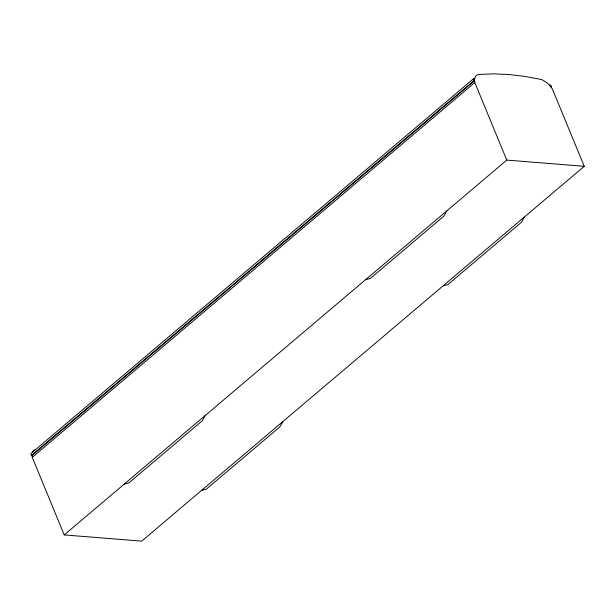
<?xml version="1.0" encoding="UTF-8"?>
<svg xmlns="http://www.w3.org/2000/svg" width="615" height="615" viewBox="0 0 615 615"><rect width="100%" height="100%" fill="white"/><g stroke="black" fill="none" stroke-linecap="round" stroke-linejoin="round"><path stroke-width="0.92" d="M205.341 415.402L202.389 420.66L128.796 482.983L124.161 484.159M282.808 421.621L279.856 426.879L206.263 489.209L201.628 490.378M446.851 210.86L443.899 216.119L370.307 278.441L365.671 279.61M524.318 217.08L521.366 222.338L447.774 284.668L443.138 285.837M32.503 452.048L33.771 450.28L35.078 449.634M474.672 78.989L473.312 78.881L30.75 453.693L31.45 455.4L32.065 455.446L474.626 80.627L474.011 80.58L31.45 455.4M32.257 457.345L474.811 82.525L474.526 79.635L475.057 77.229L476.333 75.46L478.286 74.492L493.322 73.862L508.951 74.5L525.11 76.414L541.715 79.589L547.496 83.048L552.278 88.745L584.25 166.319L141.688 541.139L64.229 534.919L32.257 457.345L32.065 455.446M64.229 534.919L506.783 160.1L584.25 166.319M549.41 84.985L550.771 85.101L551.478 86.8L550.863 86.753M473.312 78.881L474.011 80.58M474.811 82.525L506.783 160.1"/></g></svg>
